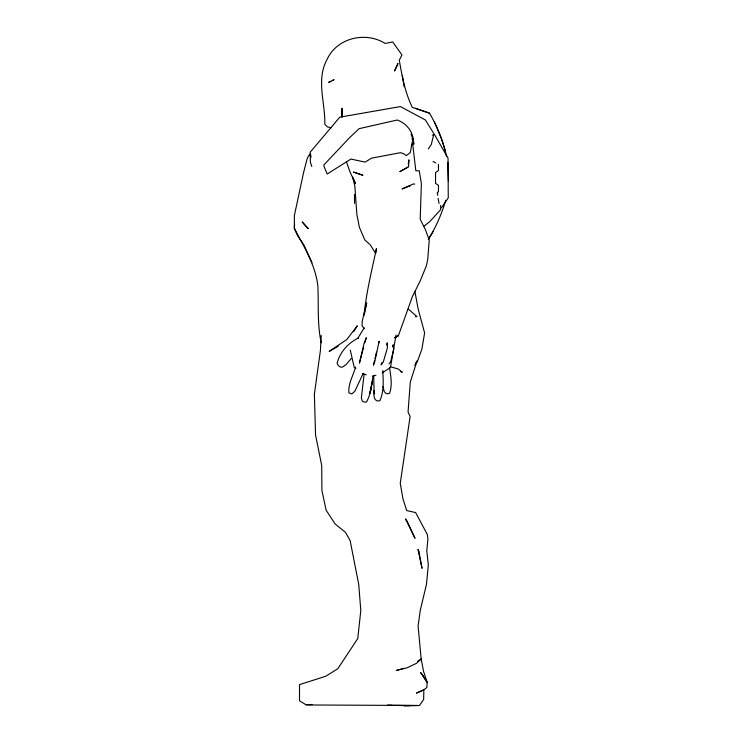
<?xml version="1.0" encoding="UTF-8"?>
<svg xmlns="http://www.w3.org/2000/svg" width="743" height="743" viewBox="0 0 743 743"><rect width="100%" height="100%" fill="white"/><g stroke="black" fill="none" stroke-linecap="round" stroke-linejoin="round"><path stroke-width="1.11" d="M341.984 117.236L342.021 108.246L341.91 116.623M373.71 376.107L374.128 393.929M440.701 205.393L440.59 209.675L429.835 221.572L424.077 226.113M294.581 223.857L294.339 228.407C303.971 246.825 315.404 264.703 317.865 286.046C318.738 304.955 317.112 324.18 321.245 342.792M321.255 335.399L320.409 350.603L314.373 394.217L315.534 434.924L321.7 465.406L321.895 490.426L326.121 510.218L335 523.824L345.523 532.406L350.157 540.681L358.748 584.49L360.801 610.579L357.764 638.525L337.824 668.719L325.768 676.241L299.531 684.628L299.513 700.788L306.367 704.968L391.895 705.367M448.419 181.311L447.834 162.383M364.116 374.101L361.377 397.886L362.203 400.904L363.346 401.796L366.364 402.167C371.054 394.189 371.565 384.465 373.181 375.466M408.269 164.027L408.919 159.838L408.604 166.766L399.836 171.661L407.786 167.175M364.061 314.911C366.345 292.417 371.723 270.628 376.432 248.571L375.698 253.539L370.283 244.828L364.804 239.933L359.361 227.256L356.872 214.495L354.829 185.88L352.591 177.01L355.553 183.642L350.185 172.404L346.377 161.649M412.254 142.024L410.312 152.51L406.31 155.603L403.765 153.764L400.44 152.686L371.472 158.185L365.175 162.113L350.919 159.067L327.161 174.02L323.994 166.432L323.939 164.862L349.777 137.474L359.129 128.66L397.273 120.022C407.554 123.793 413.582 132.635 413.675 143.483L411.548 144.746M396.038 334.963L390.428 367.544L382.246 372.856M364.274 314.939L366.671 302.856L362.212 321.236L362.101 325.926L364.154 328.49M372.085 382.571L370.209 392.025L372.447 380.787M392.638 346.99L393.131 344.761L393.827 348.987L390.623 361.887L388.979 363.773M374.444 360.838L373.395 365.194L374.741 361.887L379.134 341.251L378.614 343.433M374.964 358.665L376.525 352.136M369.773 393.809L370.757 389.75M363.643 347.092L359.426 363.113L364.181 342.978L366.355 337.703L364.794 342.857M381.707 362.695L381.094 364.906L383.304 361.98L387.4 347.91L387.242 342.764L386.62 344.975M445.726 200.238C441.686 213.947 435.974 227.321 428.293 239.395L433.011 231.723M355.591 367.107C353.204 375.568 348.049 383.815 348.894 392.824L351.829 393.939L354.838 391.264L363.216 373.339M364.172 327.812L357.699 338.613L358.516 337.926C348.263 342.839 339.783 352.21 337.09 363.401L338.492 365.714L340.424 367.088L342.309 367.181L346.247 364.46L351.253 358.544M353.622 331.722L357.281 325.824L346.86 339.495L329.177 351.402L338.158 346.275M415.866 362.677L417.046 360.894L410.303 382.013L408.056 411.938L410.108 416.582L400.254 483.368L402.929 498.683L406.672 510.562L415.634 512.559L427.355 534.551L427.912 538.954L426.788 550.767L428.321 564.931L426.473 584.351L420.306 610.161L418.095 626.015L421.17 659.032L423.547 671.338L427.179 682.445L426.844 687.516L423.844 689.838L416.647 693.033L423.844 689.838L423.659 699.469L419.489 705.516L387.4 705.293L417.427 705.516L404.108 705.85M428.321 148.869L431.302 144.458L433.921 133.721L425.395 119.994L400.421 106.583L339.783 117.171L310.147 152.25L310.379 162.327L311.828 166.497M441.472 207.761L448.261 197.861L448.038 158.083L434.451 134.483L432.324 135.133M437.218 193.189L438.444 191.471L438.491 185.369L435.547 183.363L435.565 172.506L438.509 170.528L438.389 164.305M414.705 365.305L417.352 361.674L421.94 348.913L424.615 332.92L418.133 308.93L414.919 291.6M310.555 153.764L308.252 156.271L307.026 159.188L303.655 172.227L294.377 215.461L294.339 228.407L297.702 235.986L303.803 244.8L312.051 262.818M395.062 337.833L398.452 335.557L412.272 296.884L420.408 280.427L426.426 265.669L427.708 259.66L429.259 240.035L425.395 229.643L420.204 219.259L421.383 183.66L419.247 170.806L415.839 170.769L412.653 143.724M332.91 80.383L334.071 79.622L328.657 82.324L330.914 81.424M417.501 661.391L421.17 659.032L416.526 663.295L407.145 667.79L396.307 670.465L403.867 668.356M395.155 337.536L398.452 335.557L394.747 337.759M410.48 185.722L402.028 188.936L413.545 183.883L414.696 184.115M372.763 376.255L375.958 375.141M415.356 316.694L416.953 316.602L408.195 308.986M305.336 704.578L312.088 704.578M398.629 705.488L409.848 705.683M366.299 374.834L362.38 373.766M331.192 127.768L327.282 126.839L324.802 124.202C325.397 102.534 315.784 79.724 327.199 59.171C337.006 37.791 365.797 31.215 385.143 43.438L392.685 41.942L401.963 54.917L399.27 60.248C402.158 76.51 405.037 92.578 412.328 107.363L429.491 113.177C437.348 126.431 443.134 141.012 446.45 156.067M390.419 366.801L398.146 368.946L402.334 372.262L400.366 371.454M415.328 108.264L429.491 113.177M433.104 161.472L435.769 163.042M355.813 368.472L354.17 367.144L350.269 350.092M412.031 144.244L412.532 144.727L414.037 143.993L412.003 138.774M411.018 134.269L413.405 140.232M404.136 86.792L402.325 75.387M434.302 121.592L441.648 139.238L445.298 150.81M383.035 386.49L384.177 391.394L385.478 393.112L387.614 393.864L389.536 393.298C392.629 385.097 390.707 375.874 389.499 367.423M438.091 198.335L439.039 203.461M354.838 196.728L354.504 194.582L354.55 203.396M437.395 192.326L437.738 195.335M310.76 154.953L310.973 157.256M374.082 392.694L373.933 390.409L374.026 396.613L375.187 399.548L377.1 400.932L379.812 400.83C384.159 391.385 383.267 380.63 382.775 370.525M397.951 63.675L394.617 70.826L397.951 63.675M362.751 175.227L353.612 172.125L362.751 175.227M308.113 228.519L302.271 222.064L308.113 228.519M423.018 675.693L420.557 672.499L427.179 682.445L423.018 675.693M407.136 521.27L405.455 518.92L415.021 538.266L407.136 521.27M418.894 551.445L417.975 549.365L422.033 568.339L418.894 551.445"/></g></svg>
